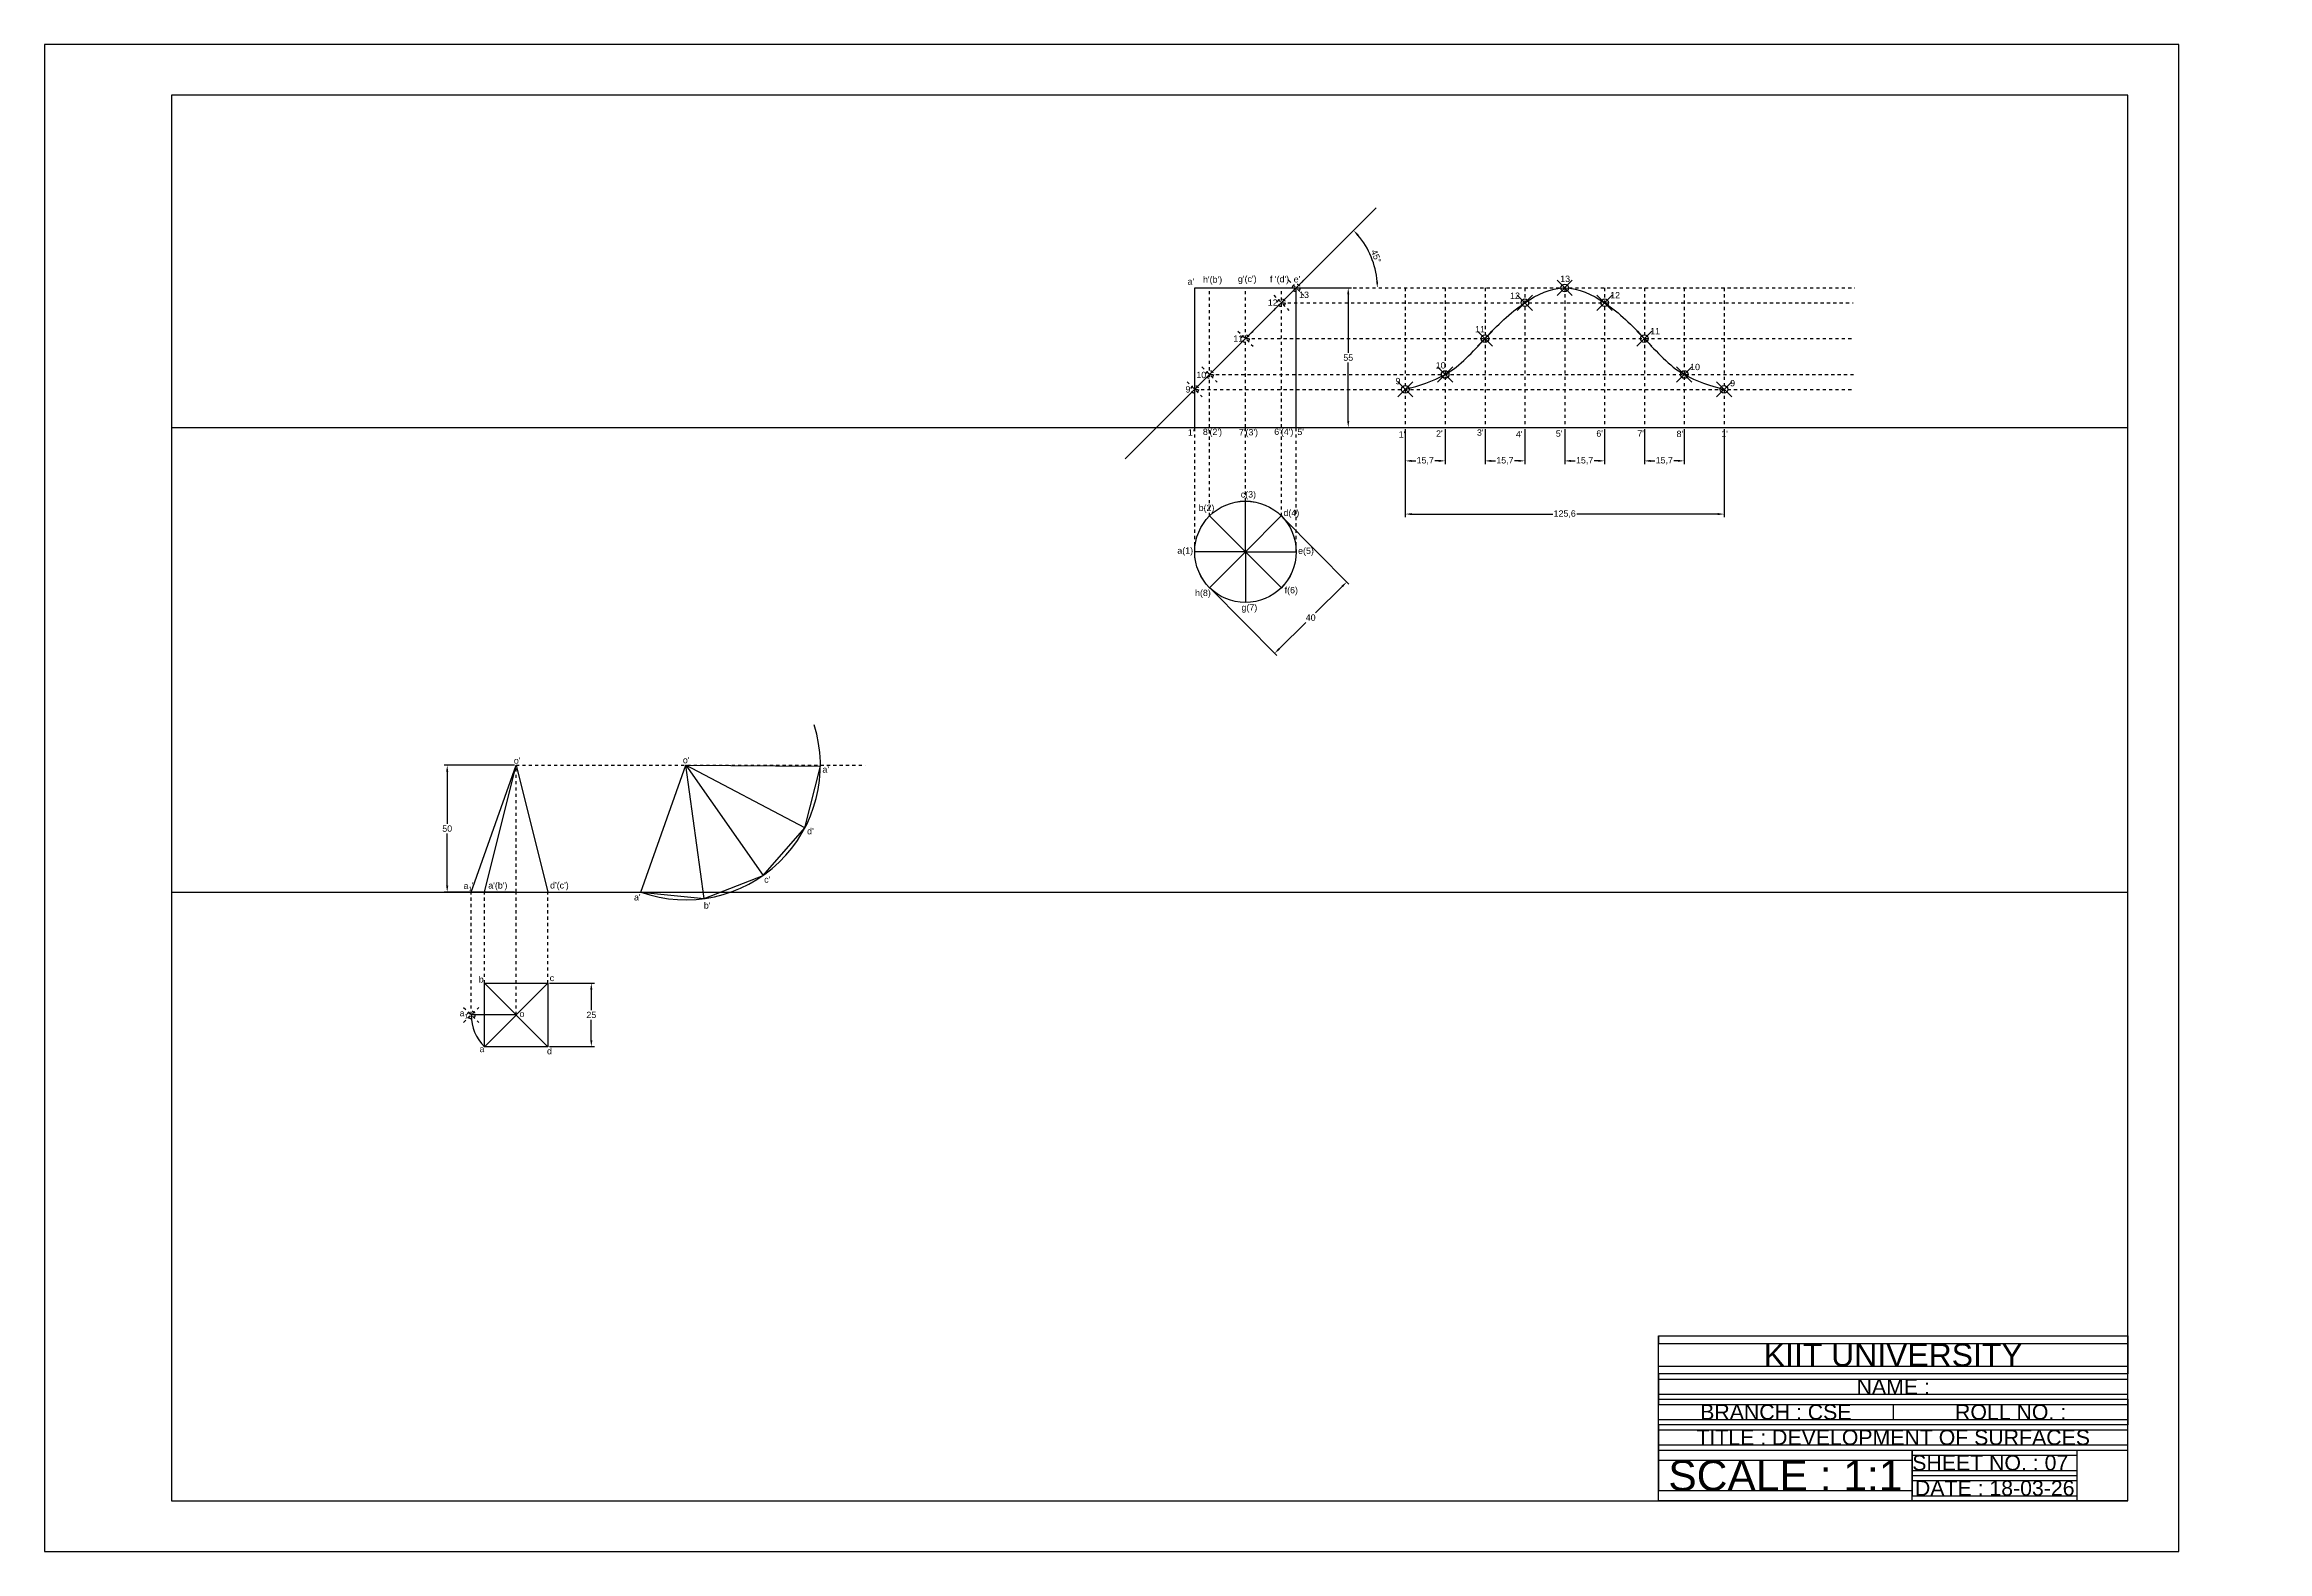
# Model space of a CAD drawing. Header units: millimetres. Extents: x 376 to 1252, y 156 to 750.
import ezdxf

# ---------------------------------------------------------------- set-up
doc = ezdxf.new("R2010")
doc.units = ezdxf.units.MM
doc.header["$PDMODE"] = 35
doc.header["$PDSIZE"] = 3
doc.linetypes.add('JIS_02_1.2', pattern=[2.5, 1.25, -1.25])
doc.styles.get("Standard").update_dxf_attribs({"font": 'arial.ttf'})
doc.dimstyles.new('Annotative', dxfattribs={"dimscale": 0, "dimtxt": 2.5, "dimasz": 2.5, "dimexe": 1.25, "dimexo": 0.625, "dimtad": 1, "dimtxsty": 'Standard', "dimcen": 2.5, "dimadec": 0, "dimazin": 0, "dimtfac": 1, "dimtmove": 0, "dimatfit": 3, "dimfxl": 1, "dimarcsym": 0})

# ---------------------------------------------------------------- blocks, each defined once
blk = doc.blocks.new('*U2')
at = {"color": 41, "true_color": 0xf4ee51}
blk.add_line((20, 20), (0, 20), dxfattribs=at)
blk.add_circle((20, 20), 20, dxfattribs=at)
blk = doc.blocks.new('*U3')
at = {"color": 0, "linetype": 'ByBlock', "lineweight": -2, "transparency": 16777216}
for p, rotation in [((849.73, 521.59), 45.00000000000001), ((878.02, 549.88), 135), ((849.73, 578.16), 225.0000000000001), ((821.45, 549.88), 315), ((869.73, 529.88), 90.00000000000001), ((869.73, 569.88), 180), ((829.73, 569.88), 269.9999999999999)]:
    blk.add_blockref('*U2', p, dxfattribs=dict(at, rotation=rotation))
blk.add_blockref('*U2', (829.73, 529.88), dxfattribs=at)
blk = doc.blocks.new('*D11')
at = {"color": 0, "lineweight": -2, "transparency": 16777216}
blk.add_arc((869.73, 653.9), 31.98, 4.48004, 40.51996, dxfattribs=at)
at = {"color": 0, "transparency": 16777216}
for points in [[(893.74, 674.4), (894.35, 674.97), (892.35, 676.52)], [(902.03, 656.42), (901.2, 656.39), (901.72, 653.9)]]:
    blk.add_solid(points, dxfattribs=at)
at = {"layer": 'Defpoints', "color": 0, "transparency": 16777216}
for p in [(956.29, 740.46), (897.43, 669.89), (481.49, 653.9), (1252.49, 653.9), (857.33, 641.5)]:
    blk.add_point(p, dxfattribs=at)
at = {"color": 0, "transparency": 16777216, "insert": (901.23, 666.38), "char_height": 2.5, "attachment_point": 5, "rotation": 291.60175}
blk.add_mtext('45°', dxfattribs=at)
blk = doc.blocks.new('*D10')
at = {"color": 0, "lineweight": -2, "transparency": 16777216}
for p, q in [((870.36, 653.9), (891.49, 653.9)), ((890.24, 651.4), (890.24, 628.3)), ((890.24, 601.4), (890.24, 624.51)), ((870.36, 598.9), (891.49, 598.9))]:
    blk.add_line(p, q, dxfattribs=at)
at = {"color": 0, "transparency": 16777216}
for points in [[(889.82, 651.4), (890.65, 651.4), (890.24, 653.9)], [(889.82, 601.4), (890.65, 601.4), (890.24, 598.9)]]:
    blk.add_solid(points, dxfattribs=at)
at = {"layer": 'Defpoints', "color": 0, "transparency": 16777216}
for p in [(869.73, 653.9), (869.73, 598.9), (890.24, 598.9)]:
    blk.add_point(p, dxfattribs=at)
at = {"color": 0, "transparency": 16777216, "insert": (890.24, 626.4), "char_height": 2.5, "attachment_point": 5}
blk.add_mtext('55', dxfattribs=at)
blk = doc.blocks.new('*D12')
at = {"color": 0, "lineweight": -2, "transparency": 16777216}
for p, q in [((864.45, 563.44), (890.53, 537.12)), ((836.03, 535.29), (862.11, 508.97)), ((887.87, 536.24), (877.36, 525.83)), ((863.01, 511.61), (873.52, 522.03))]:
    blk.add_line(p, q, dxfattribs=at)
at = {"color": 0, "transparency": 16777216}
for points in [[(887.58, 536.54), (888.16, 535.95), (889.65, 538)], [(862.71, 511.91), (863.3, 511.32), (861.23, 509.85)]]:
    blk.add_solid(points, dxfattribs=at)
at = {"layer": 'Defpoints', "color": 0, "transparency": 16777216}
for p in [(864.01, 563.88), (835.59, 535.73), (889.65, 538)]:
    blk.add_point(p, dxfattribs=at)
at = {"color": 0, "transparency": 16777216, "insert": (875.44, 523.93), "char_height": 2.5, "attachment_point": 5}
blk.add_mtext('40', dxfattribs=at)
blk = doc.blocks.new('*D6')
at = {"color": 0, "lineweight": -2, "transparency": 16777216}
for p, q in [((912.73, 598.28), (912.73, 584.47)), ((928.43, 598.28), (928.43, 584.47)), ((915.23, 585.72), (916.83, 585.72)), ((925.93, 585.72), (924.34, 585.72))]:
    blk.add_line(p, q, dxfattribs=at)
at = {"color": 0, "transparency": 16777216}
for points in [[(915.23, 586.13), (915.23, 585.3), (912.73, 585.72)], [(925.93, 586.13), (925.93, 585.3), (928.43, 585.72)]]:
    blk.add_solid(points, dxfattribs=at)
at = {"layer": 'Defpoints', "color": 0, "transparency": 16777216}
for p in [(912.73, 598.9), (928.43, 598.9), (928.43, 585.72)]:
    blk.add_point(p, dxfattribs=at)
at = {"color": 0, "transparency": 16777216, "insert": (920.58, 585.72), "char_height": 2.5, "attachment_point": 5}
blk.add_mtext('15,7', dxfattribs=at)
blk = doc.blocks.new('*D7')
at = {"color": 0, "lineweight": -2, "transparency": 16777216}
for p, q in [((944.13, 598.28), (944.13, 584.47)), ((959.83, 598.28), (959.83, 584.47)), ((946.63, 585.72), (948.23, 585.72)), ((957.33, 585.72), (955.74, 585.72))]:
    blk.add_line(p, q, dxfattribs=at)
at = {"color": 0, "transparency": 16777216}
for points in [[(946.63, 586.13), (946.63, 585.3), (944.13, 585.72)], [(957.33, 586.13), (957.33, 585.3), (959.83, 585.72)]]:
    blk.add_solid(points, dxfattribs=at)
at = {"layer": 'Defpoints', "color": 0, "transparency": 16777216}
for p in [(944.13, 598.9), (959.83, 598.9), (959.83, 585.72)]:
    blk.add_point(p, dxfattribs=at)
at = {"color": 0, "transparency": 16777216, "insert": (951.98, 585.72), "char_height": 2.5, "attachment_point": 5}
blk.add_mtext('15,7', dxfattribs=at)
blk = doc.blocks.new('*D8')
at = {"color": 0, "lineweight": -2, "transparency": 16777216}
for p, q in [((975.53, 598.28), (975.53, 584.47)), ((991.23, 598.28), (991.23, 584.47)), ((978.03, 585.72), (979.63, 585.72)), ((988.73, 585.72), (987.14, 585.72))]:
    blk.add_line(p, q, dxfattribs=at)
at = {"color": 0, "transparency": 16777216}
for points in [[(978.03, 586.13), (978.03, 585.3), (975.53, 585.72)], [(988.73, 586.13), (988.73, 585.3), (991.23, 585.72)]]:
    blk.add_solid(points, dxfattribs=at)
at = {"layer": 'Defpoints', "color": 0, "transparency": 16777216}
for p in [(975.53, 598.9), (991.23, 598.9), (991.23, 585.72)]:
    blk.add_point(p, dxfattribs=at)
at = {"color": 0, "transparency": 16777216, "insert": (983.38, 585.72), "char_height": 2.5, "attachment_point": 5}
blk.add_mtext('15,7', dxfattribs=at)
blk = doc.blocks.new('*D9')
at = {"color": 0, "lineweight": -2, "transparency": 16777216}
for p, q in [((1006.93, 598.28), (1006.93, 584.47)), ((1022.63, 598.28), (1022.63, 584.47)), ((1009.43, 585.72), (1011.03, 585.72)), ((1020.13, 585.72), (1018.54, 585.72))]:
    blk.add_line(p, q, dxfattribs=at)
at = {"color": 0, "transparency": 16777216}
for points in [[(1009.43, 586.13), (1009.43, 585.3), (1006.93, 585.72)], [(1020.13, 586.13), (1020.13, 585.3), (1022.63, 585.72)]]:
    blk.add_solid(points, dxfattribs=at)
at = {"layer": 'Defpoints', "color": 0, "transparency": 16777216}
for p in [(1006.93, 598.9), (1022.63, 598.9), (1022.63, 585.72)]:
    blk.add_point(p, dxfattribs=at)
at = {"color": 0, "transparency": 16777216, "insert": (1014.78, 585.72), "char_height": 2.5, "attachment_point": 5}
blk.add_mtext('15,7', dxfattribs=at)
blk = doc.blocks.new('*D14')
at = {"color": 0, "lineweight": -2, "transparency": 16777216}
for p, q in [((912.73, 598.28), (912.73, 563.5)), ((1038.33, 598.28), (1038.33, 563.5)), ((915.23, 564.75), (970.81, 564.75)), ((1035.83, 564.75), (980.26, 564.75))]:
    blk.add_line(p, q, dxfattribs=at)
at = {"color": 0, "transparency": 16777216}
for points in [[(915.23, 565.16), (915.23, 564.33), (912.73, 564.75)], [(1035.83, 565.16), (1035.83, 564.33), (1038.33, 564.75)]]:
    blk.add_solid(points, dxfattribs=at)
at = {"layer": 'Defpoints', "color": 0, "transparency": 16777216}
for p in [(912.73, 598.9), (1038.33, 598.9), (1038.33, 564.75)]:
    blk.add_point(p, dxfattribs=at)
at = {"color": 0, "transparency": 16777216, "insert": (975.53, 564.75), "char_height": 2.5, "attachment_point": 5}
blk.add_mtext('125,6', dxfattribs=at)
blk = doc.blocks.new('*D18')
at = {"color": 0, "lineweight": -2, "transparency": 16777216}
for p, q in [((561.7, 465.75), (533.94, 465.75)), ((535.19, 463.25), (535.19, 442.65)), ((535.19, 418.25), (535.19, 438.85)), ((561.7, 415.75), (533.94, 415.75))]:
    blk.add_line(p, q, dxfattribs=at)
at = {"color": 0, "transparency": 16777216}
for points in [[(534.77, 463.25), (535.61, 463.25), (535.19, 465.75)], [(534.77, 418.25), (535.61, 418.25), (535.19, 415.75)]]:
    blk.add_solid(points, dxfattribs=at)
at = {"layer": 'Defpoints', "color": 0, "transparency": 16777216}
for p in [(562.32, 465.75), (535.19, 415.75), (562.32, 415.75)]:
    blk.add_point(p, dxfattribs=at)
at = {"color": 0, "transparency": 16777216, "insert": (535.19, 440.75), "char_height": 2.5, "attachment_point": 5}
blk.add_mtext('50', dxfattribs=at)
blk = doc.blocks.new('*D20')
at = {"color": 0, "lineweight": -2, "transparency": 16777216}
for p, q in [((575.45, 379.84), (593.22, 379.84)), ((591.97, 377.34), (591.97, 369.24)), ((591.97, 357.34), (591.97, 365.43)), ((575.45, 354.84), (593.22, 354.84))]:
    blk.add_line(p, q, dxfattribs=at)
at = {"color": 0, "transparency": 16777216}
for points in [[(591.56, 377.34), (592.39, 377.34), (591.97, 379.84)], [(591.56, 357.34), (592.39, 357.34), (591.97, 354.84)]]:
    blk.add_solid(points, dxfattribs=at)
at = {"layer": 'Defpoints', "color": 0, "transparency": 16777216}
for p in [(574.82, 379.84), (574.82, 354.84), (591.97, 354.84)]:
    blk.add_point(p, dxfattribs=at)
at = {"color": 0, "transparency": 16777216, "insert": (591.97, 367.34), "char_height": 2.5, "attachment_point": 5}
blk.add_mtext('25', dxfattribs=at)

msp = doc.modelspace()

# ---------------------------------------------------------------- linework, layer by layer
for p, q in [((1217.487, 749.846), (376.487, 749.846)), ((1217.487, 155.846), (1217.487, 749.846)), ((1197.487, 729.846), (426.487, 729.846)), ((1197.487, 175.846), (1197.487, 729.846)), ((1012.487, 175.846), (1012.487, 240.846)), ((1012.487, 240.846), (1197.487, 240.846)), ((1012.487, 240.846), (1012.487, 237.846)), ((1197.487, 240.846), (1197.487, 240.846)), ((1197.487, 240.846), (1197.487, 225.846)), ((1012.487, 225.846), (1012.487, 228.846)), ((1197.487, 225.846), (1012.487, 225.846)), ((1012.487, 225.846), (1012.487, 215.846)), ((1012.487, 225.846), (1012.487, 223.846)), ((1012.487, 215.846), (1012.487, 217.846)), ((1012.487, 215.846), (1197.487, 215.846)), ((1012.487, 215.846), (1097.307, 215.846)), ((1012.487, 215.846), (1104.987, 215.846)), ((1012.487, 215.846), (1012.487, 213.846)), ((1104.987, 213.846), (1104.987, 207.846)), ((1197.487, 215.846), (1197.487, 205.846)), ((1012.487, 205.846), (1012.487, 207.846)), ((1197.487, 205.846), (1012.487, 205.846)), ((1012.487, 205.846), (1012.487, 195.52)), ((1012.487, 205.846), (1012.487, 203.846)), ((1012.487, 205.846), (1012.487, 203.846)), ((1012.487, 205.846), (1012.487, 203.846)), ((1012.487, 195.52), (1012.487, 197.52)), ((1012.487, 195.52), (1012.487, 191.52)), ((426.487, 175.846), (1197.487, 175.846)), ((1012.487, 175.846), (1012.487, 179.846)), ((1197.487, 175.846), (1012.487, 175.846)), ((1012.487, 175.846), (1112.487, 175.846)), ((1012.487, 175.846), (1112.487, 175.846)), ((376.487, 155.846), (1217.487, 155.846)), ((1217.487, 155.846), (1217.487, 155.846))]:
    msp.add_line(p, q)
at = {"color": 7, "true_color": 0xffffff}
for p, q in [((1217.487, 749.846), (376.487, 749.846)), ((376.487, 749.846), (376.487, 155.846)), ((426.487, 729.846), (426.487, 175.846)), ((802.33, 586.5), (901.291, 685.461)), ((426.487, 598.904), (1197.487, 598.904)), ((426.487, 415.752), (1197.487, 415.752)), ((1012.487, 205.846), (1012.487, 195.846)), ((1012.487, 195.846), (1012.487, 197.846)), ((1012.487, 195.846), (1197.487, 195.846)), ((1012.487, 195.846), (1012.487, 191.846)), ((1112.487, 175.846), (1112.487, 195.846)), ((1112.487, 195.846), (1112.487, 185.846)), ((1112.487, 195.846), (1112.487, 193.846)), ((1177.487, 175.846), (1177.487, 195.846)), ((1012.487, 191.846), (1012.487, 179.846)), ((1112.487, 185.846), (1112.487, 187.846)), ((1112.487, 185.846), (1177.487, 185.846)), ((1112.487, 185.846), (1112.487, 183.846)), ((1012.487, 175.846), (1012.487, 179.846)), ((1112.487, 183.846), (1112.487, 177.846)), ((1112.487, 175.846), (1112.487, 177.846)), ((1177.487, 175.846), (1112.487, 175.846)), ((1197.487, 175.846), (1177.487, 175.846))]:
    msp.add_line(p, q, dxfattribs=at)
at = {"color": 41, "true_color": 0xf4ee51}
for p, q in [((829.734, 598.904), (829.734, 653.904)), ((829.734, 653.904), (869.734, 653.904)), ((869.734, 598.904), (869.734, 653.904)), ((549.825, 415.752), (562.325, 465.752)), ((562.325, 465.752), (574.825, 415.752)), ((549.823, 354.833), (574.825, 379.835)), ((549.825, 379.835), (574.825, 354.835))]:
    msp.add_line(p, q, dxfattribs=at)
at = {"color": 4, "linetype": 'JIS_02_1.2'}
for p, q in [((835.592, 598.904), (835.592, 653.904)), ((849.734, 598.904), (849.734, 653.904)), ((863.877, 598.904), (863.877, 653.904)), ((869.734, 653.904), (1089.844, 653.904)), ((912.732, 653.904), (912.732, 598.904)), ((928.432, 653.904), (928.432, 598.904)), ((944.132, 653.904), (944.132, 598.904)), ((959.832, 653.904), (959.832, 598.904)), ((975.532, 653.904), (975.532, 598.904)), ((991.232, 653.904), (991.232, 598.904)), ((1006.932, 653.904), (1006.932, 598.904)), ((1022.632, 653.904), (1022.632, 598.904)), ((1038.332, 653.904), (1038.332, 598.904)), ((863.877, 648.046), (1089.262, 648.046)), ((849.734, 633.904), (1089.553, 633.904)), ((829.734, 613.904), (1088.971, 613.904)), ((835.592, 619.762), (1089.553, 619.762)), ((829.734, 549.876), (829.734, 598.904)), ((835.592, 564.018), (835.592, 598.904)), ((849.734, 569.876), (849.734, 598.904)), ((863.877, 564.018), (864.01, 597.662)), ((869.734, 549.876), (869.734, 598.904)), ((562.325, 415.752), (562.325, 465.752)), ((562.325, 465.752), (699.858, 465.752)), ((544.645, 367.335), (544.645, 415.752)), ((549.825, 379.835), (549.825, 415.752)), ((562.325, 367.335), (562.325, 415.752)), ((574.825, 379.835), (574.825, 415.752))]:
    msp.add_line(p, q, dxfattribs=at)
at = {"color": 241, "true_color": 0xf7abae}
for p, q in [((544.645, 415.752), (562.325, 465.752)), ((611.521, 415.752), (629.201, 465.752)), ((636.391, 413.207), (629.201, 465.752)), ((629.201, 465.752), (659.664, 422.339)), ((676.167, 441.118), (629.201, 465.752)), ((629.201, 465.752), (682.234, 465.371)), ((676.167, 441.118), (682.234, 465.371)), ((659.664, 422.339), (676.167, 441.118)), ((636.391, 413.207), (659.664, 422.339)), ((611.521, 415.752), (636.391, 413.207)), ((562.325, 367.335), (544.645, 367.335))]:
    msp.add_line(p, q, dxfattribs=at)
at = {"color": 4}
for p, q in [((1012.487, 237.846), (1197.487, 237.846)), ((1012.487, 228.846), (1197.487, 228.846)), ((1012.487, 223.846), (1197.487, 223.846)), ((1012.487, 217.846), (1197.487, 217.846)), ((1012.487, 213.846), (1104.987, 213.846)), ((1104.987, 213.846), (1197.487, 213.846)), ((1012.487, 207.846), (1104.987, 207.846)), ((1012.487, 203.846), (1197.487, 203.846)), ((1104.987, 207.846), (1197.487, 207.846)), ((1012.487, 197.846), (1197.487, 197.846)), ((1112.487, 193.846), (1177.487, 193.846)), ((1012.487, 191.846), (1112.487, 191.846)), ((1112.487, 187.846), (1177.487, 187.846)), ((1012.487, 179.846), (1112.487, 179.846)), ((1112.487, 183.846), (1177.487, 183.846)), ((1112.487, 177.846), (1177.487, 177.846))]:
    msp.add_line(p, q, dxfattribs=at)
at = {"color": 41, "true_color": 0xf4ee51}
msp.add_lwpolyline([(549.825, 379.835), (574.825, 379.835), (574.825, 354.835), (549.825, 354.835)], close=True, dxfattribs=at)
at = {"color": 241, "true_color": 0xf7abae}
for centre, radius, start, end in [((629.201, 465.752), 53.034, 250.526406, 17.425231), ((562.325, 367.335), 17.68, 180, 225)]:
    msp.add_arc(centre, radius, start, end, dxfattribs=at)
at = {"color": 41, "true_color": 0xf4ee51}
msp.add_spline([(912.732, 613.904), (928.432, 619.762), (944.132, 633.904), (959.832, 648.046), (975.532, 653.904), (991.232, 648.046), (1006.932, 633.904), (1022.632, 619.762), (1038.332, 613.904)], degree=3, dxfattribs=at)
at = {"color": 11, "linetype": 'JIS_02_1.2', "true_color": 0xf27172}
for p in [(863.877, 648.046), (869.734, 653.904), (849.734, 633.904), (835.592, 619.762), (829.734, 613.904), (544.645, 367.335)]:
    msp.add_point(p, dxfattribs=at)
at = {"color": 11, "true_color": 0xf27172}
for p in [(959.832, 648.046), (975.532, 653.904), (991.232, 648.046), (944.132, 633.904), (1006.932, 633.904), (928.432, 619.762), (1022.632, 619.762), (912.732, 613.904), (1038.332, 613.904)]:
    msp.add_point(p, dxfattribs=at)

# ---------------------------------------------------------------- block references
at = {"color": 41, "true_color": 0xf4ee51}
msp.add_blockref('*U3', (0, 0), dxfattribs=at)

# ---------------------------------------------------------------- texts
at = {"color": 51, "true_color": 0xf7f281, "char_height": 2.5, "attachment_point": 1}
for s, width, insert in [("a'", 5.71222, (826.882, 657.68)), ("h'(b')", 5.71222, (833.01, 658.452)), ("g'(c')", 5.71222, (846.779, 658.684)), ("f '(d')", 9.03674, (859.407, 658.614)), ("e'", 5.71222, (868.741, 658.551)), ('13', 5.71222, (973.769, 658.739)), ('12', 5.71222, (858.551, 649.342)), ('13', 5.71222, (870.879, 652.436)), ('12', 5.71222, (953.995, 652.063)), ('12', 5.71222, (993.463, 652.268)), ('11', 5.71222, (844.937, 635.147)), ('11', 5.71222, (940.213, 638.836)), ('11', 5.71222, (1009.215, 638.126)), ('10', 5.71222, (924.703, 624.62)), ('10', 5.71222, (1024.966, 623.974)), ('9', 5.71222, (826.128, 615.133)), ('10', 5.71222, (830.386, 620.83)), ('9', 5.71222, (908.867, 618.42)), ('9', 5.71222, (1040.718, 617.598)), ("1'", 5.71222, (827.057, 598.205)), ("8'(2')", 5.71222, (832.964, 598.412)), ("7'(3')", 5.71222, (847.142, 598.253)), ("6'(4')", 5.71222, (861.076, 598.444)), ("5'", 5.71222, (870.19, 598.386)), ("1'", 5.71222, (910.127, 597.391)), ("2'", 5.71222, (924.842, 597.729)), ("3'", 5.71222, (940.96, 598.135)), ("4'", 5.71222, (956.312, 597.46)), ("5'", 5.71222, (972.025, 597.731)), ("6'", 5.71222, (988.008, 597.731)), ("7'", 5.71222, (1004.164, 597.731)), ("8'", 5.71222, (1019.605, 597.596)), ("1'", 5.71222, (1037.236, 597.62)), ('c(3)', 5.71222, (847.893, 573.776)), ('b(2)', 5.71222, (831.292, 568.486)), ('d(4)', 5.71222, (864.726, 566.507)), ('a(1)', 5.71222, (822.897, 551.612)), ('e(5)', 5.71222, (870.488, 551.523)), ('h(8)', 5.71222, (829.878, 534.928)), ('f(6)', 5.71222, (865.18, 536.007)), ('g(7)', 5.71222, (848.167, 529.17)), ("o'", 5.71222, (561.449, 468.835)), ("o'", 5.71222, (628.046, 469.029)), ("a'", 5.71222, (683.038, 465.356)), ("d'", 5.71222, (677.004, 441.032)), ("c'", 5.71222, (660.084, 421.961)), ("\\A1;a{\\H0.7x;\\S^ 1;}'", 5.71222, (541.626, 419.544)), ("a'(b')", 5.71222, (551.372, 419.653)), ("d'(c')", 5.71222, (575.724, 419.679)), ("\\A1;a'", 5.71222, (608.795, 414.966)), ("b'", 5.71222, (636.306, 411.74)), ('b', 5.71222, (547.63, 382.622)), ('c', 5.71222, (575.569, 383.178)), ('\\A1;a{\\H0.7x;\\S^ 1;}', 5.71222, (540.047, 369.305)), ('o', 5.71222, (563.686, 369.004)), ('a', 5.71222, (547.925, 355.182)), ('d', 5.71222, (574.512, 354.345))]:
    msp.add_mtext_dynamic_manual_height_columns(s, width=width, gutter_width=12.5, heights=[0], dxfattribs=dict(at, insert=insert))
at = {"color": 4, "attachment_point": 1}
for s, width, insert, char_height in [('\\pxqc;{\\C256;\\c16777215;KIIT UNIVERSITY}', 185, (1012.487, 237.846), 9), ('\\pxqc;{\\C256;\\c16777215;NAME : }', 185, (1012.487, 223.846), 6), ('\\pxqc;{\\C256;\\c16777215;BRANCH : CSE}', 92.5, (1012.487, 213.846), 6), ('\\pxqc;{\\C256;\\c16777215;ROLL NO. :  }', 92.5, (1104.987, 213.846), 6)]:
    msp.add_mtext_dynamic_manual_height_columns(s, width=width, gutter_width=12.5, heights=[0], dxfattribs=dict(at, insert=insert, char_height=char_height))
at = {"color": 7, "true_color": 0xffffff, "attachment_point": 1}
for s, width, insert, char_height in [('\\pxqc;TITLE : DEVELOPMENT OF SURFACES', 185, (1012.487, 203.846), 6), ('SHEET NO. : 07', 65, (1112.487, 193.846), 6), ('\\pxqc;SCALE : 1:1', 100, (1012.487, 191.846), 12), ('\\pxqc;DATE : 18-03-26', 65, (1112.487, 183.846), 6)]:
    msp.add_mtext_dynamic_manual_height_columns(s, width=width, gutter_width=12.5, heights=[0], dxfattribs=dict(at, insert=insert, char_height=char_height))

# ---------------------------------------------------------------- dimensions: what is measured, and where the dimension line sits
at = {"color": 165, "true_color": 0x5e67af}
dim = msp.add_angular_dim_2l(base=(897.431, 669.895), line1=((481.487, 653.904), (1252.487, 653.904)), line2=((857.33, 641.5), (956.291, 740.461)), dimstyle='Annotative', override={"dimtad": 2}, dxfattribs=at)
dim.commit()
dim.dimension.update_dxf_attribs({"geometry": '*D11', "text_midpoint": (899.469, 665.678), "dimtype": 162})
for base, p1, p2, picture, middle in [((890.237, 598.904), (869.734, 653.904), (869.734, 598.904), '*D10', (890.237, 626.404)), ((535.191, 415.752), (562.325, 465.752), (562.325, 415.752), '*D18', (535.191, 440.752)), ((591.972, 354.835), (574.825, 379.835), (574.825, 354.835), '*D20', (591.972, 367.335))]:
    dim = msp.add_linear_dim(base=base, p1=p1, p2=p2, angle=90, dimstyle='Annotative', override={"dimtad": 0, "dimtih": 1}, dxfattribs=at)
    dim.commit()
    dim.dimension.update_dxf_attribs({"geometry": picture, "text_midpoint": middle})
for base, p1, p2, picture, middle in [((928.432, 585.717), (912.732, 598.904), (928.432, 598.904), '*D6', (920.582, 585.717)), ((1038.332, 564.747), (912.732, 598.904), (1038.332, 598.904), '*D14', (975.532, 564.747)), ((959.832, 585.717), (944.132, 598.904), (959.832, 598.904), '*D7', (951.982, 585.717)), ((991.232, 585.717), (975.532, 598.904), (991.232, 598.904), '*D8', (983.382, 585.717)), ((1022.632, 585.717), (1006.932, 598.904), (1022.632, 598.904), '*D9', (1014.782, 585.717))]:
    dim = msp.add_linear_dim(base=base, p1=p1, p2=p2, dimstyle='Annotative', override={"dimtad": 0, "dimtih": 1}, dxfattribs=at)
    dim.commit()
    dim.dimension.update_dxf_attribs({"geometry": picture, "text_midpoint": middle})
dim = msp.add_aligned_dim(p1=(835.592, 535.734), p2=(864.01, 563.884), distance=-36.428, dimstyle='Annotative', override={"dimtad": 0, "dimtih": 1}, dxfattribs=at)
dim.commit()
dim.dimension.update_dxf_attribs({"geometry": '*D12', "text_midpoint": (875.438, 523.928)})

doc.saveas('drawing.dxf')
